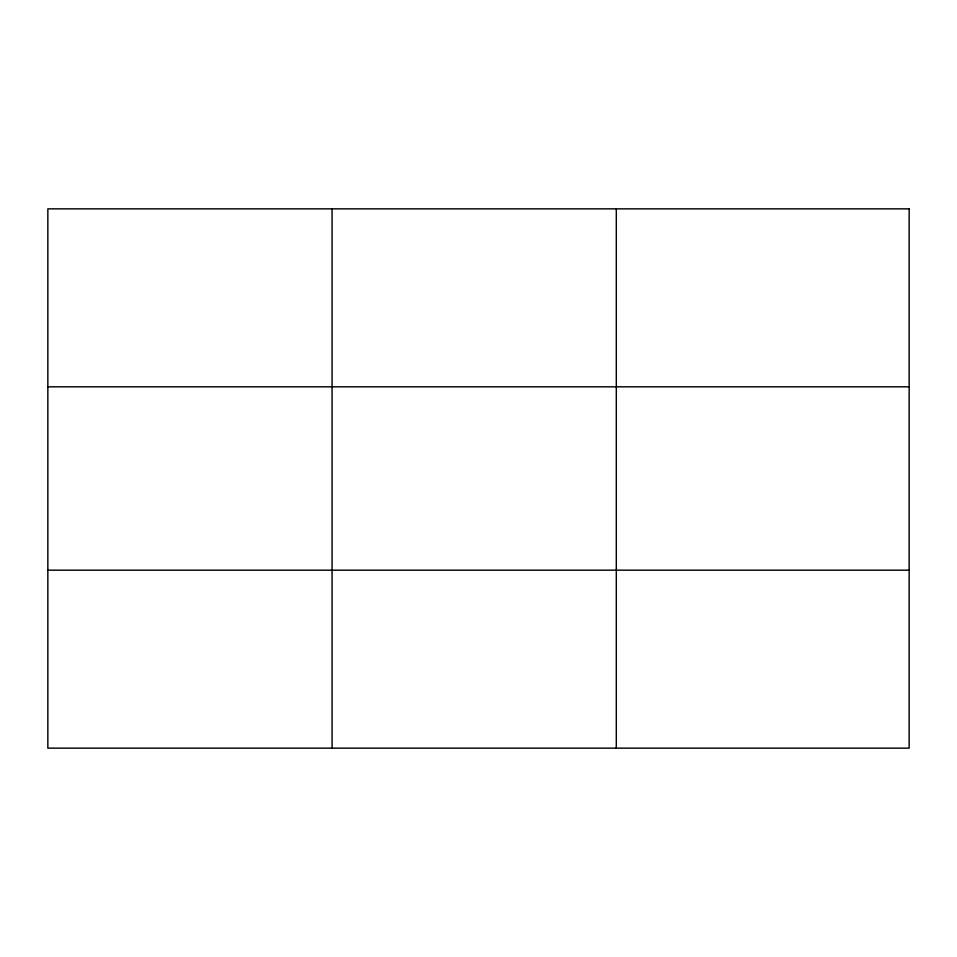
<?xml version="1.0" encoding="UTF-8"?>
<svg xmlns="http://www.w3.org/2000/svg" width="957" height="957" viewBox="0 0 957 957"><rect width="100%" height="100%" fill="white"/><g stroke="black" fill="none" stroke-linecap="round" stroke-linejoin="round"><path stroke-width="1.44" d="M332.079 208.853L332.079 748.147M616.308 208.853L616.308 748.147M47.85 386.819L909.15 386.819M47.85 570.181L909.15 570.181M909.15 208.853L909.15 748.147L47.85 748.147L47.85 208.853L909.15 208.853"/></g></svg>
